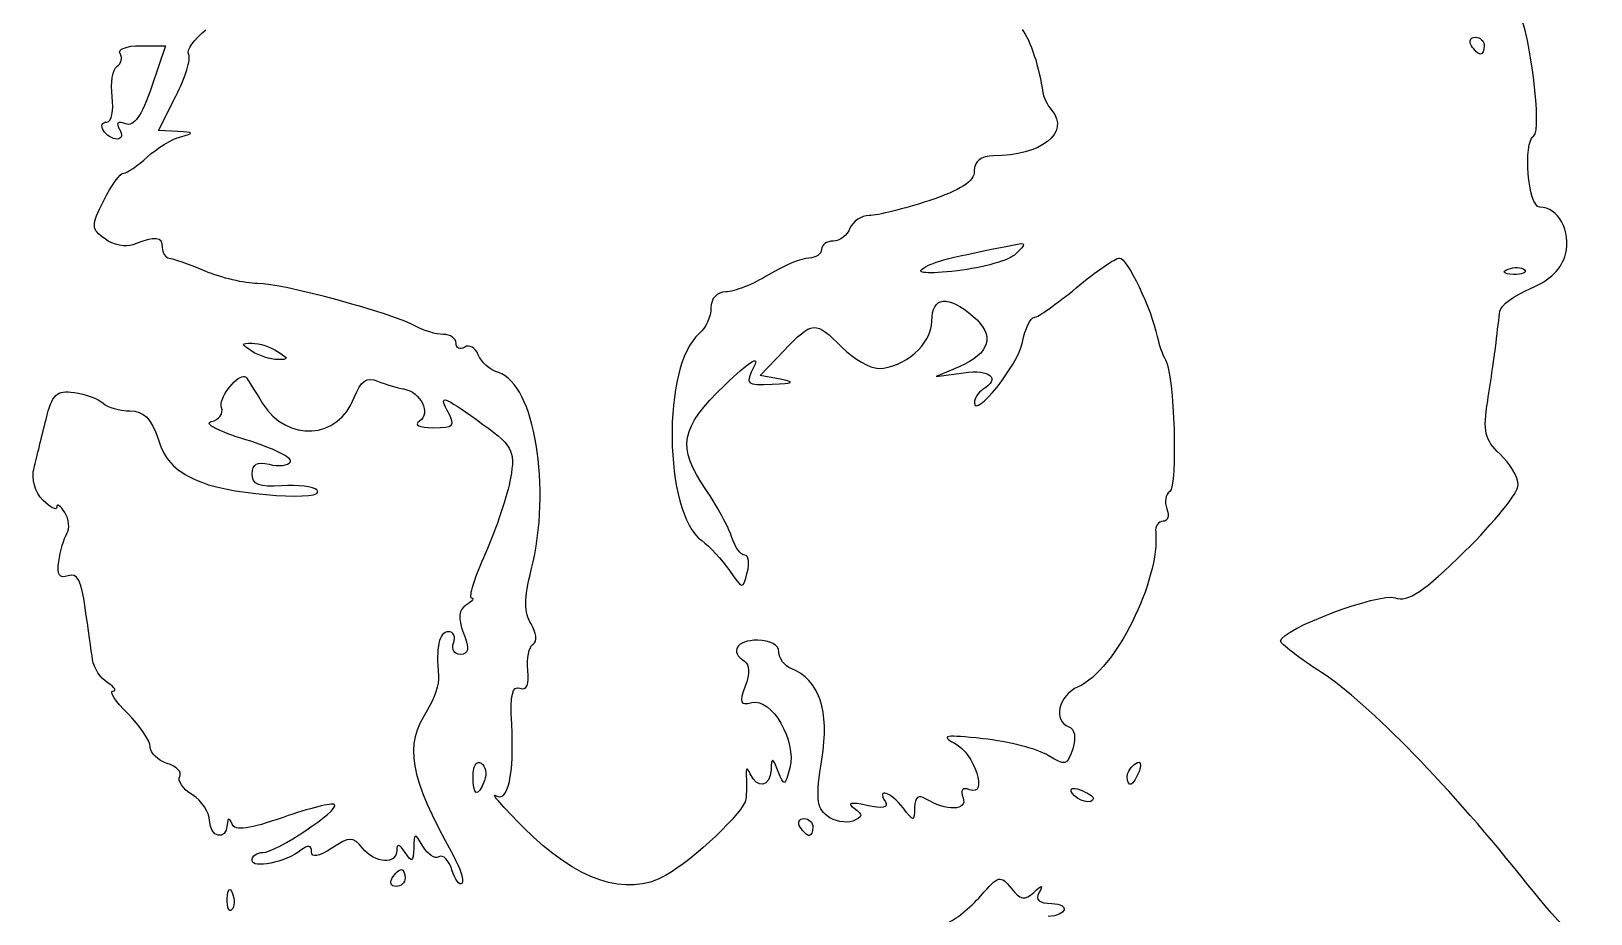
# Model space of a CAD drawing. Header units: millimetres. Extents: x 3 to 110, y 3 to 41.
# Drawn here: x 21.79 to 40.44, y 15.51 to 26.06 of the extents above; entities that cross this region are included whole.
import ezdxf

# ---------------------------------------------------------------- set-up
doc = ezdxf.new("R2010")
doc.units = ezdxf.units.MM
doc.layers.add('1', color=7, linetype='CONTINUOUS')

msp = doc.modelspace()

# ---------------------------------------------------------------- linework, layer by layer
at = {"layer": '1', "color": 7}
for points in [[(39.059191, 25.992068)], [(23.098433, 25.890264)], [(33.568564, 23.512634)], [(39.5651, 23.236166)], [(24.434789, 22.331313)], [(24.332977, 21.933404)], [(27.13589, 17.315087)], [(35.000011, 17.304752)], [(34.239864, 17.002964)], [(31.032827, 16.644845)], [(26.219163, 16.035063)], [(33.36084, 15.917758)], [(24.158299, 15.793735)]]:
    msp.add_lwpolyline(points, close=True, dxfattribs=at)
for points in [[(23.098433, 25.890264), (23.399184, 25.890264), (23.232259, 25.395206)], [(23.544917, 24.862939), (23.313909, 24.874308), (23.523221, 25.284618)], [(30.748586, 21.899815), (30.509323, 21.945289), (30.793036, 22.241395)], [(32.889036, 22.049678), (32.613605, 21.931854), (32.943804, 21.978362)], [(34.239864, 17.002964), (34.240367, 17.002964)]]:
    msp.add_lwpolyline(points, dxfattribs=at)
for points in [[(39.760944, 24.813845), (39.858866, 24.874363), (39.719008, 26.032716), (39.584732, 26.272669)], [(23.676679, 25.784328), (23.646093, 25.833818), (23.738142, 25.966242), (23.881334, 26.078883)], [(33.640928, 26.08405), (33.741046, 25.957661), (33.850054, 25.625888), (33.887942, 25.331642)], [(39.014741, 25.890264), (38.980213, 25.946144), (38.999924, 25.992068), (39.059191, 25.992068)], [(39.059191, 25.992068), (39.118351, 25.992068), (39.167193, 25.946144), (39.167193, 25.890264)], [(22.818848, 25.642218), (22.871421, 25.674745), (22.888222, 25.74368), (22.856075, 25.795697)], [(22.856075, 25.795697), (22.823928, 25.847717), (22.932883, 25.890264), (23.098433, 25.890264)], [(23.523221, 25.284618), (23.638235, 25.510053), (23.707265, 25.73484), (23.676679, 25.784328)], [(39.122241, 25.788979), (39.097635, 25.788979), (39.049295, 25.834384), (39.014741, 25.890264)], [(39.167193, 25.890264), (39.167193, 25.834384), (39.146821, 25.788979), (39.122241, 25.788979)], [(22.761486, 25.279451), (22.74032, 25.446365), (22.766249, 25.609692), (22.818848, 25.642218)], [(23.232259, 25.395206), (23.114652, 25.047049), (23.021598, 24.916511), (22.920157, 24.95544)], [(22.696902, 24.976109), (22.753337, 24.976109), (22.782653, 25.112536), (22.761486, 25.279451)], [(33.887942, 25.331642), (33.895086, 25.275762), (33.943849, 25.17892), (33.995945, 25.116153)], [(22.920157, 24.95544), (22.828135, 24.990772), (22.80247, 24.967716), (22.849354, 24.891876)], [(33.995945, 25.116153), (34.218592, 24.847887), (33.869183, 24.574432), (33.299351, 24.570966)], [(22.657108, 24.874308), (22.62258, 24.930188), (22.64044, 24.976109), (22.696902, 24.976109)], [(22.821441, 24.77302), (22.765561, 24.77302), (22.691663, 24.818428), (22.657108, 24.874308)], [(22.849354, 24.891876), (22.889756, 24.8265), (22.877321, 24.77302), (22.821441, 24.77302)], [(23.582117, 24.801444), (23.745391, 24.843222), (23.739808, 24.85299), (23.544917, 24.862939)], [(39.831244, 23.959636), (39.691015, 23.959636), (39.627515, 24.731377), (39.760944, 24.813845)], [(23.182147, 24.559081), (23.295944, 24.665107), (23.475834, 24.774256), (23.582117, 24.801444)], [(22.899996, 24.366327), (22.941244, 24.366327), (23.068323, 24.453052), (23.182147, 24.559081)], [(33.299351, 24.570966), (33.150179, 24.570172), (33.070407, 24.50767), (33.070407, 24.39165)], [(22.661236, 24.037667), (22.751406, 24.218385), (22.858747, 24.366327), (22.899996, 24.366327)], [(33.070407, 24.39165), (33.070407, 24.267045), (32.907292, 24.160722), (32.527827, 24.036117)], [(22.676238, 23.578264), (22.509259, 23.70034), (22.508413, 23.731143), (22.661236, 24.037667)], [(32.527827, 24.036117), (32.230039, 23.938327), (31.908888, 23.858349), (31.814167, 23.858349)], [(40.139748, 23.395847), (40.208539, 23.669857), (40.049736, 23.959636), (39.831244, 23.959636)], [(31.583689, 23.705904), (31.551516, 23.622084), (31.461531, 23.553459), (31.383691, 23.553459)], [(31.814167, 23.858349), (31.719473, 23.858349), (31.615862, 23.789724), (31.583689, 23.705904)], [(23.010591, 23.507983), (22.925157, 23.474669), (22.774663, 23.506395), (22.676238, 23.578264)], [(23.36455, 23.477495), (23.359788, 23.607662), (23.282794, 23.614136), (23.010591, 23.507983)], [(31.383691, 23.553459), (31.30585, 23.553459), (31.242112, 23.508054), (31.242112, 23.452174)], [(32.461152, 23.229448), (32.5931, 23.311456), (32.767116, 23.356305), (33.568564, 23.512634)], [(33.568564, 23.512634), (33.69014, 23.536341), (33.69014, 23.520228), (33.568564, 23.400496)], [(23.443634, 23.346238), (23.40273, 23.348619), (23.367196, 23.407645), (23.36455, 23.477495)], [(23.872021, 23.19379), (23.677235, 23.275181), (23.484512, 23.343857), (23.443634, 23.346238)], [(31.092253, 23.350371), (31.009782, 23.350371), (30.792559, 23.259351), (30.6096, 23.147801)], [(31.242112, 23.452174), (31.242112, 23.396294), (31.174723, 23.350371), (31.092253, 23.350371)], [(33.568564, 23.400496), (33.490486, 23.32359), (33.175182, 23.232425), (32.867843, 23.197926)], [(34.289976, 22.994837), (34.524079, 23.190417), (34.756383, 23.350371), (34.806231, 23.350371)], [(34.806231, 23.350371), (34.897274, 23.350371), (35.189162, 22.743092), (35.257874, 22.410379)], [(39.722209, 22.986569), (39.952714, 23.08289), (40.0967, 23.224244), (40.139748, 23.395847)], [(24.497812, 23.045481), (24.348376, 23.045481), (24.066833, 23.112397), (23.872021, 23.19379)], [(30.6096, 23.147801), (30.426641, 23.03625), (30.196824, 22.944921), (30.099034, 22.944712)], [(32.867843, 23.197926), (32.505364, 23.157233), (32.362304, 23.167999), (32.461152, 23.229448)], [(39.513929, 23.155034), (39.395608, 23.159903), (39.371399, 23.184093), (39.45244, 23.216529)], [(39.45244, 23.216529), (39.489112, 23.231213), (39.529804, 23.237621), (39.5651, 23.236166)], [(39.647279, 23.208776), (39.68104, 23.175026), (39.621059, 23.150616), (39.513929, 23.155034)], [(39.5651, 23.236166), (39.600395, 23.234843), (39.630399, 23.225662), (39.647279, 23.208776)], [(26.390216, 22.534918), (26.111134, 22.691077), (24.797162, 23.045481), (24.497812, 23.045481)], [(30.099034, 22.944712), (29.992963, 22.944484), (29.921261, 22.867306), (29.921261, 22.753508)], [(33.785099, 22.639304), (33.828702, 22.639304), (34.0559, 22.799257), (34.289976, 22.994837)], [(39.354254, 22.713718), (39.362985, 22.782816), (39.528614, 22.905683), (39.722209, 22.986569)], [(29.921261, 22.753508), (29.921261, 22.648591), (29.858581, 22.510338), (29.78172, 22.446552)], [(32.562964, 22.594346), (32.562964, 22.89216), (32.754072, 22.914422), (33.056993, 22.651707)], [(30.793036, 22.241395), (31.138025, 22.6015), (31.1675, 22.60335), (31.487063, 22.28377)], [(31.926298, 22.029522), (32.229298, 22.029522), (32.562964, 22.325746), (32.562964, 22.594346)], [(33.056993, 22.651707), (33.321682, 22.422142), (33.262204, 22.20956), (32.889036, 22.049678)], [(33.646616, 22.343198), (33.67916, 22.505917), (33.741496, 22.639304), (33.785099, 22.639304)], [(39.308269, 22.334414), (39.324938, 22.474114), (39.345522, 22.644617), (39.354254, 22.713718)], [(26.720415, 22.436215), (26.635828, 22.436215), (26.487238, 22.480625), (26.390216, 22.534918)], [(26.874429, 22.328728), (26.874429, 22.387905), (26.805003, 22.436215), (26.720415, 22.436215)], [(29.78172, 22.446552), (29.331876, 22.073215), (29.353228, 20.302816), (29.811697, 19.969185)], [(35.257874, 22.410379), (35.278247, 22.312377), (35.322802, 22.186795), (35.357092, 22.131326)], [(24.434789, 22.233127), (24.299322, 22.320661), (24.299322, 22.331313), (24.434789, 22.331313)], [(24.434789, 22.331313), (24.518609, 22.331313), (24.655848, 22.287295), (24.739668, 22.233127)], [(24.739668, 22.134426), (24.655848, 22.134426), (24.518609, 22.178964), (24.434789, 22.233127)], [(24.739668, 22.233127), (24.875134, 22.145597), (24.875134, 22.134426), (24.739668, 22.134426)], [(26.976743, 22.284286), (26.920467, 22.249507), (26.874429, 22.269549), (26.874429, 22.328728)], [(27.138483, 22.192304), (27.10578, 22.277532), (27.03302, 22.319066), (26.976743, 22.284286)], [(27.382402, 21.978881), (27.28104, 22.011054), (27.171185, 22.107069), (27.138483, 22.192304)], [(30.086096, 21.830569), (30.373486, 22.107881), (30.509879, 22.195318), (30.438018, 22.055361)], [(31.487063, 22.28377), (31.626763, 22.144071), (31.824433, 22.029522), (31.926298, 22.029522)], [(33.070936, 21.621797), (33.070936, 21.416912), (33.591927, 22.069797), (33.646616, 22.343198)], [(39.208548, 21.643501), (39.24678, 21.883623), (39.2916, 22.194714), (39.308269, 22.334414)], [(30.438018, 22.055361), (30.327422, 21.840067), (30.340043, 21.827344), (30.654553, 21.840387)], [(32.943804, 21.978362), (33.259187, 22.022738), (33.388013, 21.908835), (33.172748, 21.775792)], [(35.357092, 22.131326), (35.462105, 21.961387), (35.504439, 20.61612), (35.406702, 20.555713)], [(24.068923, 21.562369), (24.029262, 21.665697), (24.236325, 21.931139), (24.332977, 21.933404)], [(24.332977, 21.933404), (24.346735, 21.933669), (24.358377, 21.929028), (24.366579, 21.917386)], [(24.366579, 21.917386), (24.38219, 21.895452), (24.469608, 21.757668), (24.560862, 21.611462)], [(25.656924, 21.681741), (25.732277, 21.879966), (25.804032, 21.930245), (25.934948, 21.877593)], [(25.934948, 21.877593), (26.031944, 21.838575), (26.172226, 21.796549), (26.246547, 21.78406)], [(27.773085, 19.62192), (28.019438, 20.600276), (27.813725, 21.84198), (27.382402, 21.978881)], [(29.860275, 20.581033), (29.510734, 21.096089), (29.550263, 21.313497), (30.086096, 21.830569)], [(30.654553, 21.840387), (30.911754, 21.85105), (30.933106, 21.864782), (30.748586, 21.899815)], [(21.970859, 21.420259), (22.044572, 21.721275), (22.096139, 21.770622), (22.306748, 21.741685)], [(22.306748, 21.741685), (22.44359, 21.722873), (22.598874, 21.665609), (22.651949, 21.614561)], [(24.560862, 21.611462), (24.854708, 21.140626), (25.466107, 21.179851), (25.656924, 21.681741)], [(26.246547, 21.78406), (26.451096, 21.749633), (26.579102, 21.489929), (26.4362, 21.399071)], [(26.763833, 21.536014), (26.667843, 21.715404), (26.730099, 21.694697), (27.11729, 21.416642)], [(33.172748, 21.775792), (33.116868, 21.741256), (33.070936, 21.67184), (33.070936, 21.621797)], [(39.355815, 21.004781), (39.172459, 21.175599), (39.149837, 21.274982), (39.208548, 21.643501)], [(22.651949, 21.614561), (22.705051, 21.563512), (22.850228, 21.521544), (22.974396, 21.521544)], [(22.974396, 21.521544), (23.141242, 21.521544), (23.229931, 21.431358), (23.314438, 21.175313)], [(23.94695, 21.392869), (24.041645, 21.414803), (24.096308, 21.491003), (24.068923, 21.562369)], [(26.597437, 21.320006), (26.855326, 21.318683), (26.869984, 21.33768), (26.763833, 21.536014)], [(21.827191, 20.839933), (21.858121, 20.963544), (21.92297, 21.224679), (21.970859, 21.420259)], [(24.359859, 21.175829), (24.037808, 21.27332), (23.852256, 21.370935), (23.94695, 21.392869)], [(26.4362, 21.399071), (26.363678, 21.352975), (26.428792, 21.321064), (26.597437, 21.320006)], [(27.11729, 21.416642), (27.559673, 21.098949), (27.583459, 21.058222), (27.52451, 20.716426)], [(23.314438, 21.175313), (23.40146, 20.911667), (23.525152, 20.790191), (23.832227, 20.667335)], [(24.893152, 20.913831), (24.921859, 20.960289), (24.681883, 21.078336), (24.359859, 21.175829)], [(24.434789, 20.768104), (24.434789, 20.885489), (24.495484, 20.920059), (24.637856, 20.882825)], [(24.637856, 20.882825), (24.749563, 20.853612), (24.864445, 20.867373), (24.893152, 20.913831)], [(39.573381, 20.635813), (39.573381, 20.727305), (39.4753, 20.893477), (39.355815, 21.004781)], [(21.934664, 20.451327), (21.836107, 20.549876), (21.793324, 20.704472), (21.827191, 20.839933)], [(24.787213, 20.624443), (24.518397, 20.606346), (24.434789, 20.640239), (24.434789, 20.768104)], [(27.52451, 20.716426), (27.490087, 20.516827), (27.354568, 20.113211), (27.223758, 19.819841)], [(23.832227, 20.667335), (24.226668, 20.509506), (25.351701, 20.435634), (25.21044, 20.5769)], [(25.21044, 20.5769), (25.171202, 20.61613), (24.980809, 20.637487), (24.787213, 20.624443)], [(30.171901, 20.007944), (30.134594, 20.125466), (29.994365, 20.383416), (29.860275, 20.581033)], [(35.406702, 20.555713), (35.356272, 20.524513), (35.340609, 20.432073), (35.372094, 20.350042)], [(38.937244, 19.842579), (39.287155, 20.187376), (39.573381, 20.54432), (39.573381, 20.635813)], [(22.099526, 20.37123), (22.099526, 20.32533), (22.024596, 20.361387), (21.934664, 20.451327)], [(22.194617, 20.30715), (22.143262, 20.388306), (22.099526, 20.417132), (22.099526, 20.37123)], [(35.372094, 20.350042), (35.403553, 20.268013), (35.383736, 20.200695), (35.328147, 20.200695)], [(22.22097, 20.053418), (22.25772, 20.111965), (22.245946, 20.225997), (22.194617, 20.30715)], [(35.328147, 20.200695), (35.272479, 20.200695), (35.232394, 20.143939), (35.238744, 20.07409)], [(22.122783, 19.720107), (22.139981, 19.844762), (22.184166, 19.994868), (22.22097, 20.053418)], [(29.811697, 19.969185), (29.905465, 19.900944), (30.054055, 19.74063), (30.141923, 19.61262)], [(30.324856, 19.794521), (30.277998, 19.794521), (30.20918, 19.890421), (30.171901, 20.007944)], [(35.238744, 20.07409), (35.291793, 19.491094), (34.755245, 18.418099), (34.312201, 18.220974)], [(27.223758, 19.819841), (27.092975, 19.526472), (27.018018, 19.285786), (27.056833, 19.284992)], [(30.355865, 19.587297), (30.385684, 19.701337), (30.37174, 19.794521), (30.324856, 19.794521)], [(38.101638, 19.285508), (38.256234, 19.231284), (38.4434, 19.355961), (38.937244, 19.842579)], [(22.235945, 19.549056), (22.133128, 19.509649), (22.100558, 19.558819), (22.122783, 19.720107)], [(22.440071, 19.166136), (22.39623, 19.488816), (22.342175, 19.589826), (22.235945, 19.549056)], [(27.770492, 18.97235), (27.685138, 19.109917), (27.685535, 19.274567), (27.773085, 19.62192)], [(30.141923, 19.61262), (30.298318, 19.384793), (30.30279, 19.384338), (30.355865, 19.587297)], [(27.056833, 19.284992), (27.095647, 19.284198), (27.068474, 19.245932), (26.996375, 19.200241)], [(36.73168, 18.769777), (36.739618, 18.909565), (37.913546, 19.35149), (38.101638, 19.285508)], [(22.52741, 18.54602), (22.512064, 18.645908), (22.472826, 18.925053), (22.440071, 19.166136)], [(26.996375, 19.200241), (26.901602, 19.140101), (26.892341, 19.047216), (26.962271, 18.863313)], [(26.782434, 18.879849), (26.671759, 18.879849), (26.63006, 18.692755), (26.664086, 18.351715)], [(26.842891, 18.744457), (26.871492, 18.818963), (26.845537, 18.879849), (26.782434, 18.879849)], [(26.962271, 18.863313), (27.034978, 18.672062), (27.025771, 18.609064), (26.92507, 18.609064)], [(27.794781, 18.732053), (27.845263, 18.763247), (27.83476, 18.869552), (27.770492, 18.97235)], [(26.92507, 18.609064), (26.85149, 18.609064), (26.814316, 18.66995), (26.842891, 18.744457)], [(27.732763, 18.416829), (27.717152, 18.559452), (27.744934, 18.701282), (27.794781, 18.732053)], [(30.479875, 18.778562), (30.225611, 18.778562), (30.140071, 18.640452), (30.323824, 18.526898)], [(30.734139, 18.63697), (30.734139, 18.720202), (30.629259, 18.778562), (30.479875, 18.778562)], [(37.222614, 18.39099), (36.95094, 18.567033), (36.729035, 18.737279), (36.73168, 18.769777)], [(22.70775, 18.268001), (22.62393, 18.320928), (22.542756, 18.446134), (22.52741, 18.54602)], [(30.323824, 18.526898), (30.383911, 18.489798), (30.386504, 18.374067), (30.330545, 18.227176)], [(30.880374, 18.439049), (30.799835, 18.469965), (30.734139, 18.55913), (30.734139, 18.63697)], [(26.664086, 18.351715), (26.673611, 18.256621), (26.614106, 18.073448), (26.531794, 17.945022)], [(27.637169, 18.204956), (27.719031, 18.173503), (27.751548, 18.245914), (27.732763, 18.416829)], [(31.247272, 17.352811), (31.34276, 17.934222), (31.215389, 18.310493), (30.880374, 18.439049)], [(39.688607, 15.853163), (38.780294, 17.001937), (37.784827, 18.026678), (37.222614, 18.39099)], [(22.770271, 18.170333), (22.8198, 18.171127), (22.791464, 18.215071), (22.70775, 18.268001)], [(22.948044, 17.901098), (22.800724, 18.048418), (22.720741, 18.169539), (22.770271, 18.170333)], [(27.538453, 17.779142), (27.520197, 18.118924), (27.547978, 18.23918), (27.637169, 18.204956)], [(30.330545, 18.227176), (30.255165, 18.028958), (30.269108, 17.995724), (30.411163, 18.032871)], [(30.411163, 18.032871), (30.644261, 18.093826), (30.948214, 17.571261), (30.86487, 17.252561)], [(34.312201, 18.220974), (34.075743, 18.115771), (34.004967, 17.806621), (34.202135, 17.740901)], [(26.531794, 17.945022), (26.248479, 17.503015), (26.305629, 17.179242), (26.838234, 16.206114)], [(23.215722, 17.501639), (23.215722, 17.574074), (23.095364, 17.753779), (22.948044, 17.901098)], [(27.345704, 16.919247), (27.495458, 16.82908), (27.571367, 17.167934), (27.538453, 17.779142)], [(34.202135, 17.740901), (34.271508, 17.717777), (34.289103, 17.614444), (34.246558, 17.480451)], [(33.172748, 17.600342), (32.725629, 17.648803), (32.657578, 17.638476), (32.832706, 17.548147)], [(32.832706, 17.548147), (33.075487, 17.422947), (33.24355, 16.900885), (33.012543, 16.989528)], [(33.953559, 17.398804), (33.831269, 17.476332), (33.480088, 17.567031), (33.172748, 17.600342)], [(23.420377, 17.304752), (23.307797, 17.340482), (23.215722, 17.429207), (23.215722, 17.501639)], [(30.724297, 17.20915), (30.657225, 17.380568), (30.645636, 17.383423), (30.639551, 17.229306)], [(31.310322, 16.677402), (31.184169, 16.775372), (31.172818, 16.899533), (31.247272, 17.352811)], [(34.246558, 17.480451), (34.182608, 17.278934), (34.155065, 17.271044), (33.953559, 17.398804)], [(23.569205, 17.148691), (23.600135, 17.198721), (23.532957, 17.269023), (23.420377, 17.304752)], [(27.076465, 17.159025), (27.076465, 17.245319), (27.101044, 17.304752), (27.13589, 17.315087)], [(27.213942, 17.099081), (27.13335, 16.889063), (27.076465, 16.913706), (27.076465, 17.159025)], [(27.13589, 17.315087), (27.147532, 17.318526), (27.160258, 17.316135), (27.17362, 17.307853)], [(27.17362, 17.307853), (27.227039, 17.274825), (27.245401, 17.181113), (27.213942, 17.099081)], [(30.38997, 17.178147), (30.352267, 17.263374), (30.336842, 17.255095), (30.342927, 17.152823)], [(30.639551, 17.229306), (30.631349, 17.023966), (30.472811, 16.991335), (30.38997, 17.178147)], [(30.86487, 17.252561), (30.806, 17.027538), (30.796528, 17.024551), (30.724297, 17.20915)], [(34.899761, 17.14714), (34.899761, 17.199721), (34.944766, 17.270613), (35.000011, 17.304752)], [(35.040307, 17.20915), (34.972786, 17.033139), (34.899761, 17.000995), (34.899761, 17.14714)], [(35.000011, 17.304752), (35.057664, 17.340347), (35.07502, 17.299566), (35.040307, 17.20915)], [(23.720097, 16.92855), (23.606168, 16.999699), (23.538276, 17.098663), (23.569205, 17.148691)], [(30.342927, 17.152823), (30.347954, 17.069003), (30.346446, 16.944335), (30.339831, 16.875839)], [(32.218265, 16.771969), (32.07449, 16.961358), (31.896505, 17.021651), (32.006413, 16.843798)], [(33.012543, 16.989528), (32.926712, 17.022434), (32.898667, 16.987676), (32.93502, 16.892892)], [(34.239864, 16.948703), (34.222137, 16.977505), (34.22346, 16.995844), (34.239864, 17.002964)], [(34.240367, 17.002964), (34.2573, 17.010081), (34.290241, 17.00585), (34.335458, 16.988494)], [(34.335458, 16.988494), (34.422162, 16.955214), (34.493573, 16.910201), (34.493573, 16.88824)], [(23.926789, 16.620556), (23.926789, 16.718876), (23.834026, 16.857401), (23.720097, 16.92855)], [(24.563958, 16.238668), (24.724057, 16.238668), (25.483913, 16.747062), (25.419725, 16.811244)], [(25.419725, 16.811244), (25.394061, 16.836988), (25.118815, 16.768609), (24.807877, 16.659315)], [(27.679529, 16.537874), (27.432011, 16.786275), (27.281808, 16.957712), (27.345704, 16.919247)], [(30.339831, 16.875839), (30.326073, 16.734269), (29.709727, 16.148358), (29.379183, 15.962718)], [(31.78419, 16.801425), (31.590198, 16.843933), (31.54043, 16.833337), (31.631737, 16.768868)], [(32.006413, 16.843798), (32.048905, 16.775076), (31.971462, 16.760386), (31.78419, 16.801425)], [(32.486473, 16.882557), (32.402732, 16.934826), (32.358891, 16.898855), (32.356245, 16.777653)], [(32.93502, 16.892892), (32.995239, 16.735973), (32.731185, 16.729856), (32.486473, 16.882557)], [(34.493573, 16.88824), (34.493573, 16.805952), (34.299528, 16.852162), (34.239864, 16.948703)], [(24.138165, 16.568881), (24.125729, 16.370983), (23.926789, 16.419595), (23.926789, 16.620556)], [(24.194494, 16.578183), (24.160628, 16.66068), (24.143721, 16.658101), (24.138165, 16.568881)], [(24.807877, 16.659315), (24.404282, 16.517464), (24.228811, 16.494342), (24.194494, 16.578183)], [(30.988377, 16.543044), (30.953849, 16.598924), (30.973561, 16.644845), (31.032827, 16.644845)], [(31.032827, 16.644845), (31.091988, 16.644845), (31.14083, 16.598924), (31.14083, 16.543044)], [(31.616233, 16.615389), (31.53318, 16.583512), (31.395306, 16.611394), (31.310322, 16.677402)], [(31.631737, 16.768868), (31.742756, 16.690443), (31.740163, 16.662898), (31.616233, 16.615389)], [(32.356245, 16.777653), (32.35307, 16.603308), (32.346191, 16.603327), (32.218265, 16.771969)], [(25.754079, 16.291378), (25.639197, 16.429784), (25.600647, 16.429903), (25.38615, 16.289312)], [(26.476523, 16.312566), (26.379288, 16.479399), (26.371192, 16.477711), (26.366959, 16.289312)], [(29.379183, 15.962718), (28.908384, 15.6983), (28.316354, 15.898816), (27.679529, 16.537874)], [(31.095851, 16.441757), (31.071245, 16.441757), (31.022932, 16.487164), (30.988377, 16.543044)], [(31.14083, 16.543044), (31.14083, 16.487164), (31.120457, 16.441757), (31.095851, 16.441757)], [(25.019226, 16.265542), (24.83378, 16.120463), (24.434789, 16.038916), (24.434789, 16.14617)], [(24.434789, 16.14617), (24.434789, 16.196819), (24.493103, 16.238668), (24.563958, 16.238668)], [(25.146358, 16.248487), (25.146358, 16.326851), (25.104739, 16.332441), (25.019226, 16.265542)], [(25.38615, 16.289312), (25.229755, 16.186828), (25.146358, 16.17253), (25.146358, 16.248487)], [(26.163865, 16.263991), (26.161219, 16.087797), (25.909124, 16.104564), (25.754079, 16.291378)], [(26.263613, 16.238668), (26.19797, 16.340268), (26.163865, 16.34866), (26.163865, 16.263991)], [(26.366959, 16.289312), (26.36299, 16.120627), (26.345263, 16.11216), (26.263613, 16.238668)], [(26.669271, 16.186992), (26.620853, 16.157065), (26.534149, 16.213601), (26.476523, 16.312566)], [(26.82482, 16.02938), (26.787752, 16.146162), (26.71769, 16.216919), (26.669271, 16.186992)], [(26.838234, 16.206114), (26.924541, 16.048573), (26.971425, 15.89643), (26.943141, 15.868149)], [(26.156113, 15.831977), (26.097005, 15.831977), (26.076632, 15.877898), (26.11116, 15.933778)], [(26.11116, 15.933778), (26.145715, 15.989658), (26.194557, 16.035063), (26.219163, 16.035063)], [(26.263613, 15.933778), (26.263613, 15.877898), (26.215273, 15.831977), (26.156113, 15.831977)], [(26.219163, 16.035063), (26.243769, 16.035063), (26.263613, 15.989658), (26.263613, 15.933778)], [(26.943141, 15.868149), (26.914857, 15.839865), (26.861888, 15.912599), (26.82482, 16.02938)], [(33.146898, 15.720871), (33.252679, 15.843093), (33.311998, 15.90577), (33.36084, 15.917758)], [(33.36084, 15.917758), (33.409682, 15.929743), (33.44765, 15.891051), (33.5107, 15.810271)], [(33.780442, 15.75963), (33.885349, 15.856798), (33.898393, 15.85598), (33.841958, 15.756013)], [(40.868885, 14.612414), (40.560249, 14.863874), (40.029337, 15.422215), (39.688607, 15.853163)], [(24.191372, 15.554991), (24.157585, 15.52123), (24.133667, 15.581211), (24.138165, 15.688317)], [(24.138165, 15.688317), (24.14081, 15.747496), (24.147716, 15.783053), (24.158299, 15.793735)], [(24.158299, 15.793735), (24.168883, 15.804424), (24.183435, 15.789819), (24.199654, 15.749295)], [(24.199654, 15.749295), (24.229102, 15.675953), (24.224974, 15.588752), (24.191372, 15.554991)], [(32.74071, 15.393762), (32.8385, 15.428602), (33.021407, 15.575856), (33.146898, 15.720871)], [(33.5107, 15.810271), (33.618412, 15.672331), (33.674927, 15.661901), (33.780442, 15.75963)], [(33.841958, 15.756013), (33.793936, 15.670976), (33.845133, 15.628889), (33.996448, 15.628889)], [(33.996448, 15.628889), (34.22137, 15.628889), (34.177687, 15.478714), (33.951495, 15.474375)]]:
    msp.add_open_spline(points, degree=3, dxfattribs=at)

doc.saveas('drawing.dxf')
